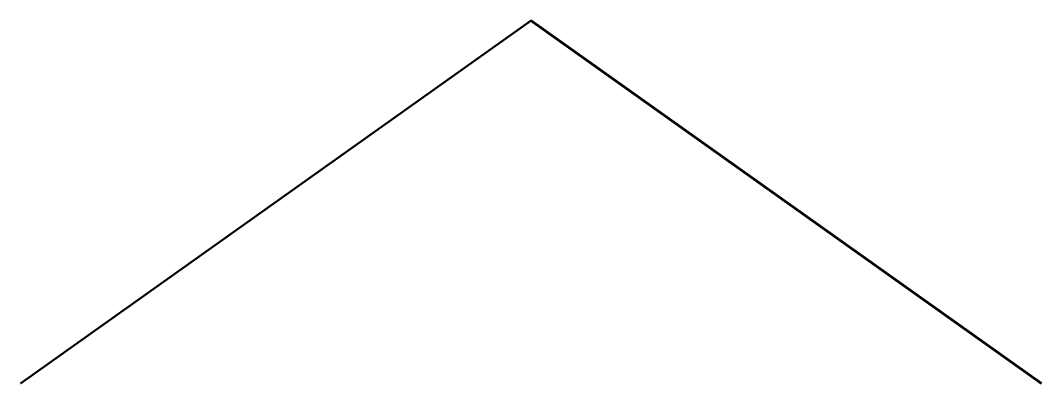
# Model space of a CAD drawing. Extents: x 0.77 to 2.3, y 55.13 to 55.67.
import ezdxf

# ---------------------------------------------------------------- set-up
doc = ezdxf.new("R2010")
doc.units = 0
doc.header["$MEASUREMENT"] = 0
for name, color, linetype, lineweight in [('Tendons 1 internal', 50, 'CONTINUOUS', 50), ('Tendons 2 external', 201, 'CONTINUOUS', 35), ('Tendons 3 middle', 170, 'CONTINUOUS', 60)]:
    doc.layers.add(name, color=color, linetype=linetype, lineweight=lineweight)

msp = doc.modelspace()

# ---------------------------------------------------------------- linework, layer by layer
at = {"layer": 'Tendons 1 internal', "linetype": 'Continuous', "ltscale": 250}
msp.add_line((1.535002, 55.673501), (0.767502, 55.127682), dxfattribs=at)
at = {"layer": 'Tendons 2 external', "linetype": 'ByBlock', "ltscale": 100}
msp.add_line((1.535001, 55.673499), (0.767502, 55.127682), dxfattribs=at)
at = {"layer": 'Tendons 3 middle', "linetype": 'Continuous', "ltscale": 250}
msp.add_line((2.302501, 55.127681), (1.535001, 55.673499), dxfattribs=at)

doc.saveas('drawing.dxf')
